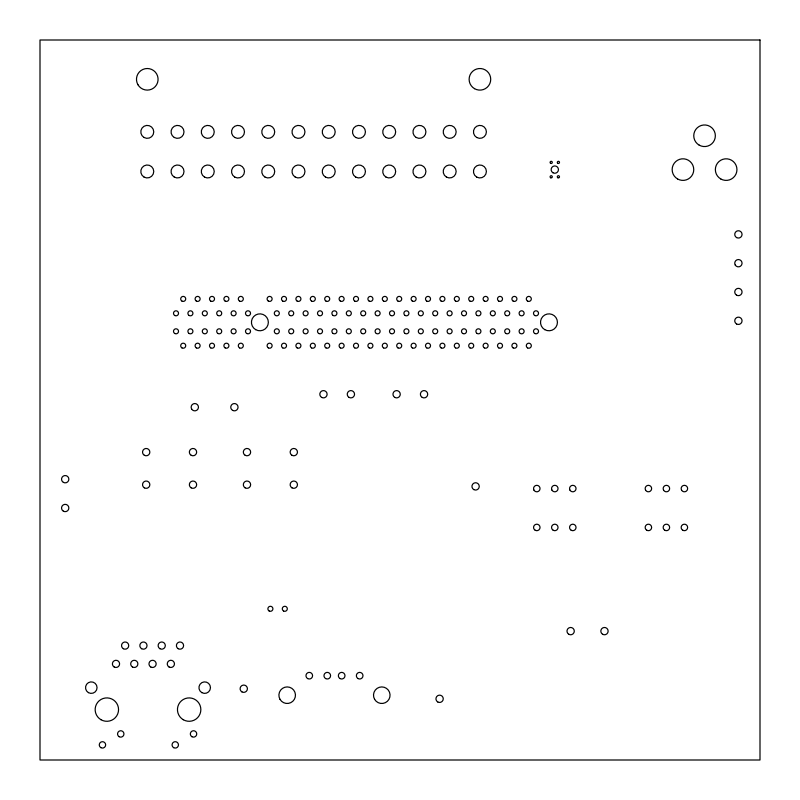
<?xml version="1.0" encoding="UTF-8"?>
<svg xmlns="http://www.w3.org/2000/svg" width="800" height="800" viewBox="0 0 800 800"><rect width="100%" height="100%" fill="white"/><g stroke="black" fill="none" stroke-linecap="round" stroke-linejoin="round"><path stroke-width="1.2" d="M760 40L40 40L40 760L760 760L760 40M474.52 88.67A10.8 10.8 0 0 0 490.72 79.31A10.8 10.8 0 0 0 474.52 69.96A10.8 10.8 0 0 0 474.52 88.67M137.93 84.71A10.8 10.8 0 0 0 156.63 84.71A10.8 10.8 0 0 0 147.28 68.51A10.8 10.8 0 0 0 137.93 84.71M255.66 329.64A8.46 8.46 0 0 0 268.35 322.31A8.46 8.46 0 0 0 255.66 314.99A8.46 8.46 0 0 0 255.66 329.64M544.74 329.64A8.46 8.46 0 0 0 557.43 322.31A8.46 8.46 0 0 0 544.74 314.99A8.46 8.46 0 0 0 544.74 329.64M101 719.73A11.7 11.7 0 0 0 118.55 709.6A11.7 11.7 0 0 0 101 699.47A11.7 11.7 0 0 0 101 719.73M183.3 719.73A11.7 11.7 0 0 0 200.85 709.6A11.7 11.7 0 0 0 183.3 699.47A11.7 11.7 0 0 0 183.3 719.73M283.54 610.98A2.52 2.52 0 0 0 287.32 608.8A2.52 2.52 0 0 0 283.54 606.62A2.52 2.52 0 0 0 283.54 610.98M269.14 610.98A2.52 2.52 0 0 0 272.92 608.8A2.52 2.52 0 0 0 269.14 606.62A2.52 2.52 0 0 0 269.14 610.98M241.93 691.89A3.66 3.66 0 0 0 247.42 688.72A3.66 3.66 0 0 0 241.93 685.55A3.66 3.66 0 0 0 241.93 691.89M437.77 701.97A3.66 3.66 0 0 0 443.26 698.8A3.66 3.66 0 0 0 437.77 695.63A3.66 3.66 0 0 0 437.77 701.97M473.77 489.57A3.66 3.66 0 0 0 479.26 486.4A3.66 3.66 0 0 0 473.77 483.23A3.66 3.66 0 0 0 473.77 489.57M191.63 409.03A3.66 3.66 0 0 0 197.97 409.03A3.66 3.66 0 0 0 194.8 403.54A3.66 3.66 0 0 0 191.63 409.03M232.57 410.37A3.66 3.66 0 0 0 238.06 407.2A3.66 3.66 0 0 0 232.57 404.03A3.66 3.66 0 0 0 232.57 410.37M602.65 634.29A3.66 3.66 0 0 0 608.14 631.12A3.66 3.66 0 0 0 602.65 627.95A3.66 3.66 0 0 0 602.65 634.29M568.81 634.29A3.66 3.66 0 0 0 574.3 631.12A3.66 3.66 0 0 0 568.81 627.95A3.66 3.66 0 0 0 568.81 634.29M736.57 237.57A3.66 3.66 0 0 0 742.06 234.4A3.66 3.66 0 0 0 736.57 231.23A3.66 3.66 0 0 0 736.57 237.57M735.23 265.03A3.66 3.66 0 0 0 741.57 265.03A3.66 3.66 0 0 0 738.4 259.54A3.66 3.66 0 0 0 735.23 265.03M736.57 295.17A3.66 3.66 0 0 0 742.06 292A3.66 3.66 0 0 0 736.57 288.83A3.66 3.66 0 0 0 736.57 295.17M736.57 323.97A3.66 3.66 0 0 0 742.06 320.8A3.66 3.66 0 0 0 736.57 317.63A3.66 3.66 0 0 0 736.57 323.97M63.37 482.37A3.66 3.66 0 0 0 68.86 479.2A3.66 3.66 0 0 0 63.37 476.03A3.66 3.66 0 0 0 63.37 482.37M63.37 511.17A3.66 3.66 0 0 0 68.86 508A3.66 3.66 0 0 0 63.37 504.83A3.66 3.66 0 0 0 63.37 511.17M321.64 397.41A3.66 3.66 0 0 0 327.12 394.24A3.66 3.66 0 0 0 321.64 391.07A3.66 3.66 0 0 0 321.64 397.41M349.07 397.41A3.66 3.66 0 0 0 354.55 394.24A3.66 3.66 0 0 0 349.07 391.07A3.66 3.66 0 0 0 349.07 397.41M422.22 397.41A3.66 3.66 0 0 0 427.71 394.24A3.66 3.66 0 0 0 422.22 391.07A3.66 3.66 0 0 0 422.22 397.41M394.79 397.41A3.66 3.66 0 0 0 400.27 394.24A3.66 3.66 0 0 0 394.79 391.07A3.66 3.66 0 0 0 394.79 397.41M144.04 137.48A6.48 6.48 0 0 0 153.76 131.87A6.48 6.48 0 0 0 144.04 126.26A6.48 6.48 0 0 0 144.04 137.48M174.28 137.48A6.48 6.48 0 0 0 184 131.87A6.48 6.48 0 0 0 174.28 126.26A6.48 6.48 0 0 0 174.28 137.48M204.52 137.48A6.48 6.48 0 0 0 214.24 131.87A6.48 6.48 0 0 0 204.52 126.26A6.48 6.48 0 0 0 204.52 137.48M234.76 137.48A6.48 6.48 0 0 0 244.48 131.87A6.48 6.48 0 0 0 234.76 126.26A6.48 6.48 0 0 0 234.76 137.48M265 137.48A6.48 6.48 0 0 0 274.72 131.87A6.48 6.48 0 0 0 265 126.26A6.48 6.48 0 0 0 265 137.48M295.24 137.48A6.48 6.48 0 0 0 304.96 131.87A6.48 6.48 0 0 0 295.24 126.26A6.48 6.48 0 0 0 295.24 137.48M325.48 137.48A6.48 6.48 0 0 0 335.2 131.87A6.48 6.48 0 0 0 325.48 126.26A6.48 6.48 0 0 0 325.48 137.48M355.72 137.48A6.48 6.48 0 0 0 365.44 131.87A6.48 6.48 0 0 0 355.72 126.26A6.48 6.48 0 0 0 355.72 137.48M385.96 137.48A6.48 6.48 0 0 0 395.68 131.87A6.48 6.48 0 0 0 385.96 126.26A6.48 6.48 0 0 0 385.96 137.48M416.2 137.48A6.48 6.48 0 0 0 425.92 131.87A6.48 6.48 0 0 0 416.2 126.26A6.48 6.48 0 0 0 416.2 137.48M446.44 137.48A6.48 6.48 0 0 0 456.16 131.87A6.48 6.48 0 0 0 446.44 126.26A6.48 6.48 0 0 0 446.44 137.48M476.68 137.48A6.48 6.48 0 0 0 486.4 131.87A6.48 6.48 0 0 0 476.68 126.26A6.48 6.48 0 0 0 476.68 137.48M144.04 177.08A6.48 6.48 0 0 0 153.76 171.47A6.48 6.48 0 0 0 144.04 165.86A6.48 6.48 0 0 0 144.04 177.08M174.28 177.08A6.48 6.48 0 0 0 184 171.47A6.48 6.48 0 0 0 174.28 165.86A6.48 6.48 0 0 0 174.28 177.08M204.52 177.08A6.48 6.48 0 0 0 214.24 171.47A6.48 6.48 0 0 0 204.52 165.86A6.48 6.48 0 0 0 204.52 177.08M234.76 177.08A6.48 6.48 0 0 0 244.48 171.47A6.48 6.48 0 0 0 234.76 165.86A6.48 6.48 0 0 0 234.76 177.08M265 177.08A6.48 6.48 0 0 0 274.72 171.47A6.48 6.48 0 0 0 265 165.86A6.48 6.48 0 0 0 265 177.08M295.24 177.08A6.48 6.48 0 0 0 304.96 171.47A6.48 6.48 0 0 0 295.24 165.86A6.48 6.48 0 0 0 295.24 177.08M325.48 177.08A6.48 6.48 0 0 0 335.2 171.47A6.48 6.48 0 0 0 325.48 165.86A6.48 6.48 0 0 0 325.48 177.08M355.72 177.08A6.48 6.48 0 0 0 365.44 171.47A6.48 6.48 0 0 0 355.72 165.86A6.48 6.48 0 0 0 355.72 177.08M385.96 177.08A6.48 6.48 0 0 0 395.68 171.47A6.48 6.48 0 0 0 385.96 165.86A6.48 6.48 0 0 0 385.96 177.08M416.2 177.08A6.48 6.48 0 0 0 425.92 171.47A6.48 6.48 0 0 0 416.2 165.86A6.48 6.48 0 0 0 416.2 177.08M446.44 177.08A6.48 6.48 0 0 0 456.16 171.47A6.48 6.48 0 0 0 446.44 165.86A6.48 6.48 0 0 0 446.44 177.08M476.68 177.08A6.48 6.48 0 0 0 486.4 171.47A6.48 6.48 0 0 0 476.68 165.86A6.48 6.48 0 0 0 476.68 177.08M720.76 178.95A10.79 10.79 0 0 0 736.95 169.6A10.79 10.79 0 0 0 720.76 160.25A10.79 10.79 0 0 0 720.76 178.95M699.16 145.11A10.79 10.79 0 0 0 715.35 135.76A10.79 10.79 0 0 0 699.16 126.41A10.79 10.79 0 0 0 699.16 145.11M677.56 178.95A10.79 10.79 0 0 0 693.75 169.6A10.79 10.79 0 0 0 677.56 160.25A10.79 10.79 0 0 0 677.56 178.95M340.02 678.56A3.31 3.31 0 0 0 344.99 675.69A3.31 3.31 0 0 0 340.02 672.82A3.31 3.31 0 0 0 340.02 678.56M325.62 678.56A3.31 3.31 0 0 0 330.59 675.69A3.31 3.31 0 0 0 325.62 672.82A3.31 3.31 0 0 0 325.62 678.56M358.02 678.56A3.31 3.31 0 0 0 362.99 675.69A3.31 3.31 0 0 0 358.02 672.82A3.31 3.31 0 0 0 358.02 678.56M374.61 699.34A8.28 8.28 0 0 0 388.95 699.34A8.28 8.28 0 0 0 381.78 686.92A8.28 8.28 0 0 0 374.61 699.34M280.01 699.34A8.28 8.28 0 0 0 294.35 699.34A8.28 8.28 0 0 0 287.18 686.92A8.28 8.28 0 0 0 280.01 699.34M307.62 678.56A3.31 3.31 0 0 0 312.59 675.69A3.31 3.31 0 0 0 307.62 672.82A3.31 3.31 0 0 0 307.62 678.56M645.59 490.18A3.24 3.24 0 0 0 651.21 490.18A3.24 3.24 0 0 0 648.4 485.32A3.24 3.24 0 0 0 645.59 490.18M663.59 490.18A3.24 3.24 0 0 0 669.21 490.18A3.24 3.24 0 0 0 666.4 485.32A3.24 3.24 0 0 0 663.59 490.18M681.59 490.18A3.24 3.24 0 0 0 687.21 490.18A3.24 3.24 0 0 0 684.4 485.32A3.24 3.24 0 0 0 681.59 490.18M646.78 530.25A3.24 3.24 0 0 0 651.64 527.44A3.24 3.24 0 0 0 646.78 524.63A3.24 3.24 0 0 0 646.78 530.25M664.78 530.25A3.24 3.24 0 0 0 669.64 527.44A3.24 3.24 0 0 0 664.78 524.63A3.24 3.24 0 0 0 664.78 530.25M682.78 530.25A3.24 3.24 0 0 0 687.64 527.44A3.24 3.24 0 0 0 682.78 524.63A3.24 3.24 0 0 0 682.78 530.25M533.99 490.18A3.24 3.24 0 0 0 539.61 490.18A3.24 3.24 0 0 0 536.8 485.32A3.24 3.24 0 0 0 533.99 490.18M551.99 490.18A3.24 3.24 0 0 0 557.61 490.18A3.24 3.24 0 0 0 554.8 485.32A3.24 3.24 0 0 0 551.99 490.18M569.99 490.18A3.24 3.24 0 0 0 575.61 490.18A3.24 3.24 0 0 0 572.8 485.32A3.24 3.24 0 0 0 569.99 490.18M535.18 530.25A3.24 3.24 0 0 0 540.04 527.44A3.24 3.24 0 0 0 535.18 524.63A3.24 3.24 0 0 0 535.18 530.25M553.18 530.25A3.24 3.24 0 0 0 558.04 527.44A3.24 3.24 0 0 0 553.18 524.63A3.24 3.24 0 0 0 553.18 530.25M571.18 530.25A3.24 3.24 0 0 0 576.04 527.44A3.24 3.24 0 0 0 571.18 524.63A3.24 3.24 0 0 0 571.18 530.25M144.36 455.29A3.66 3.66 0 0 0 149.85 452.12A3.66 3.66 0 0 0 144.36 448.95A3.66 3.66 0 0 0 144.36 455.29M191.18 455.29A3.66 3.66 0 0 0 196.66 452.12A3.66 3.66 0 0 0 191.18 448.95A3.66 3.66 0 0 0 191.18 455.29M144.36 487.85A3.66 3.66 0 0 0 149.85 484.68A3.66 3.66 0 0 0 144.36 481.51A3.66 3.66 0 0 0 144.36 487.85M191.18 487.85A3.66 3.66 0 0 0 196.66 484.68A3.66 3.66 0 0 0 191.18 481.51A3.66 3.66 0 0 0 191.18 487.85M245.16 455.29A3.66 3.66 0 0 0 250.65 452.12A3.66 3.66 0 0 0 245.16 448.95A3.66 3.66 0 0 0 245.16 455.29M291.98 455.29A3.66 3.66 0 0 0 297.46 452.12A3.66 3.66 0 0 0 291.98 448.95A3.66 3.66 0 0 0 291.98 455.29M245.16 487.85A3.66 3.66 0 0 0 250.65 484.68A3.66 3.66 0 0 0 245.16 481.51A3.66 3.66 0 0 0 245.16 487.85M291.98 487.85A3.66 3.66 0 0 0 297.46 484.68A3.66 3.66 0 0 0 291.98 481.51A3.66 3.66 0 0 0 291.98 487.85M174.75 315.49A2.52 2.52 0 0 0 178.53 313.31A2.52 2.52 0 0 0 174.75 311.13A2.52 2.52 0 0 0 174.75 315.49M181.95 301.09A2.52 2.52 0 0 0 185.73 298.91A2.52 2.52 0 0 0 181.95 296.73A2.52 2.52 0 0 0 181.95 301.09M189.15 315.49A2.52 2.52 0 0 0 192.93 313.31A2.52 2.52 0 0 0 189.15 311.13A2.52 2.52 0 0 0 189.15 315.49M196.35 301.09A2.52 2.52 0 0 0 200.13 298.91A2.52 2.52 0 0 0 196.35 296.73A2.52 2.52 0 0 0 196.35 301.09M203.55 315.49A2.52 2.52 0 0 0 207.33 313.31A2.52 2.52 0 0 0 203.55 311.13A2.52 2.52 0 0 0 203.55 315.49M210.75 301.09A2.52 2.52 0 0 0 214.53 298.91A2.52 2.52 0 0 0 210.75 296.73A2.52 2.52 0 0 0 210.75 301.09M217.95 315.49A2.52 2.52 0 0 0 221.73 313.31A2.52 2.52 0 0 0 217.95 311.13A2.52 2.52 0 0 0 217.95 315.49M225.15 301.09A2.52 2.52 0 0 0 228.93 298.91A2.52 2.52 0 0 0 225.15 296.73A2.52 2.52 0 0 0 225.15 301.09M232.35 315.49A2.52 2.52 0 0 0 236.13 313.31A2.52 2.52 0 0 0 232.35 311.13A2.52 2.52 0 0 0 232.35 315.49M239.55 301.09A2.52 2.52 0 0 0 243.33 298.91A2.52 2.52 0 0 0 239.55 296.73A2.52 2.52 0 0 0 239.55 301.09M246.75 315.49A2.52 2.52 0 0 0 250.53 313.31A2.52 2.52 0 0 0 246.75 311.13A2.52 2.52 0 0 0 246.75 315.49M268.35 301.09A2.52 2.52 0 0 0 272.13 298.91A2.52 2.52 0 0 0 268.35 296.73A2.52 2.52 0 0 0 268.35 301.09M275.55 315.49A2.52 2.52 0 0 0 279.33 313.31A2.52 2.52 0 0 0 275.55 311.13A2.52 2.52 0 0 0 275.55 315.49M282.75 301.09A2.52 2.52 0 0 0 286.53 298.91A2.52 2.52 0 0 0 282.75 296.73A2.52 2.52 0 0 0 282.75 301.09M289.95 315.49A2.52 2.52 0 0 0 293.73 313.31A2.52 2.52 0 0 0 289.95 311.13A2.52 2.52 0 0 0 289.95 315.49M297.15 301.09A2.52 2.52 0 0 0 300.93 298.91A2.52 2.52 0 0 0 297.15 296.73A2.52 2.52 0 0 0 297.15 301.09M304.35 315.49A2.52 2.52 0 0 0 308.13 313.31A2.52 2.52 0 0 0 304.35 311.13A2.52 2.52 0 0 0 304.35 315.49M311.55 301.09A2.52 2.52 0 0 0 315.33 298.91A2.52 2.52 0 0 0 311.55 296.73A2.52 2.52 0 0 0 311.55 301.09M318.75 315.49A2.52 2.52 0 0 0 322.53 313.31A2.52 2.52 0 0 0 318.75 311.13A2.52 2.52 0 0 0 318.75 315.49M325.95 301.09A2.52 2.52 0 0 0 329.73 298.91A2.52 2.52 0 0 0 325.95 296.73A2.52 2.52 0 0 0 325.95 301.09M333.15 315.49A2.52 2.52 0 0 0 336.93 313.31A2.52 2.52 0 0 0 333.15 311.13A2.52 2.52 0 0 0 333.15 315.49M340.35 301.09A2.52 2.52 0 0 0 344.13 298.91A2.52 2.52 0 0 0 340.35 296.73A2.52 2.52 0 0 0 340.35 301.09M347.55 315.49A2.52 2.52 0 0 0 351.33 313.31A2.52 2.52 0 0 0 347.55 311.13A2.52 2.52 0 0 0 347.55 315.49M354.75 301.09A2.52 2.52 0 0 0 358.53 298.91A2.52 2.52 0 0 0 354.75 296.73A2.52 2.52 0 0 0 354.75 301.09M361.95 315.49A2.52 2.52 0 0 0 365.73 313.31A2.52 2.52 0 0 0 361.95 311.13A2.52 2.52 0 0 0 361.95 315.49M369.15 301.09A2.52 2.52 0 0 0 372.93 298.91A2.52 2.52 0 0 0 369.15 296.73A2.52 2.52 0 0 0 369.15 301.09M376.35 315.49A2.52 2.52 0 0 0 380.13 313.31A2.52 2.52 0 0 0 376.35 311.13A2.52 2.52 0 0 0 376.35 315.49M383.55 301.09A2.52 2.52 0 0 0 387.33 298.91A2.52 2.52 0 0 0 383.55 296.73A2.52 2.52 0 0 0 383.55 301.09M390.75 315.49A2.52 2.52 0 0 0 394.53 313.31A2.52 2.52 0 0 0 390.75 311.13A2.52 2.52 0 0 0 390.75 315.49M397.95 301.09A2.52 2.52 0 0 0 401.73 298.91A2.52 2.52 0 0 0 397.95 296.73A2.52 2.52 0 0 0 397.95 301.09M405.15 315.49A2.52 2.52 0 0 0 408.93 313.31A2.52 2.52 0 0 0 405.15 311.13A2.52 2.52 0 0 0 405.15 315.49M412.35 301.09A2.52 2.52 0 0 0 416.13 298.91A2.52 2.52 0 0 0 412.35 296.73A2.52 2.52 0 0 0 412.35 301.09M419.55 315.49A2.52 2.52 0 0 0 423.33 313.31A2.52 2.52 0 0 0 419.55 311.13A2.52 2.52 0 0 0 419.55 315.49M426.75 301.09A2.52 2.52 0 0 0 430.53 298.91A2.52 2.52 0 0 0 426.75 296.73A2.52 2.52 0 0 0 426.75 301.09M433.95 315.49A2.52 2.52 0 0 0 437.73 313.31A2.52 2.52 0 0 0 433.95 311.13A2.52 2.52 0 0 0 433.95 315.49M441.15 301.09A2.52 2.52 0 0 0 444.93 298.91A2.52 2.52 0 0 0 441.15 296.73A2.52 2.52 0 0 0 441.15 301.09M448.35 315.49A2.52 2.52 0 0 0 452.13 313.31A2.52 2.52 0 0 0 448.35 311.13A2.52 2.52 0 0 0 448.35 315.49M455.55 301.09A2.52 2.52 0 0 0 459.33 298.91A2.52 2.52 0 0 0 455.55 296.73A2.52 2.52 0 0 0 455.55 301.09M462.75 315.49A2.52 2.52 0 0 0 466.53 313.31A2.52 2.52 0 0 0 462.75 311.13A2.52 2.52 0 0 0 462.75 315.49M469.95 301.09A2.52 2.52 0 0 0 473.73 298.91A2.52 2.52 0 0 0 469.95 296.73A2.52 2.52 0 0 0 469.95 301.09M477.15 315.49A2.52 2.52 0 0 0 480.93 313.31A2.52 2.52 0 0 0 477.15 311.13A2.52 2.52 0 0 0 477.15 315.49M484.35 301.09A2.52 2.52 0 0 0 488.13 298.91A2.52 2.52 0 0 0 484.35 296.73A2.52 2.52 0 0 0 484.35 301.09M491.55 315.49A2.52 2.52 0 0 0 495.33 313.31A2.52 2.52 0 0 0 491.55 311.13A2.52 2.52 0 0 0 491.55 315.49M498.75 301.09A2.52 2.52 0 0 0 502.53 298.91A2.52 2.52 0 0 0 498.75 296.73A2.52 2.52 0 0 0 498.75 301.09M505.95 315.49A2.52 2.52 0 0 0 509.73 313.31A2.52 2.52 0 0 0 505.95 311.13A2.52 2.52 0 0 0 505.95 315.49M513.15 301.09A2.52 2.52 0 0 0 516.93 298.91A2.52 2.52 0 0 0 513.15 296.73A2.52 2.52 0 0 0 513.15 301.09M520.35 315.49A2.52 2.52 0 0 0 524.13 313.31A2.52 2.52 0 0 0 520.35 311.13A2.52 2.52 0 0 0 520.35 315.49M527.55 301.09A2.52 2.52 0 0 0 531.33 298.91A2.52 2.52 0 0 0 527.55 296.73A2.52 2.52 0 0 0 527.55 301.09M534.75 315.49A2.52 2.52 0 0 0 538.53 313.31A2.52 2.52 0 0 0 534.75 311.13A2.52 2.52 0 0 0 534.75 315.49M174.75 333.49A2.52 2.52 0 0 0 178.53 331.31A2.52 2.52 0 0 0 174.75 329.13A2.52 2.52 0 0 0 174.75 333.49M181.95 347.89A2.52 2.52 0 0 0 185.73 345.71A2.52 2.52 0 0 0 181.95 343.53A2.52 2.52 0 0 0 181.95 347.89M189.15 333.49A2.52 2.52 0 0 0 192.93 331.31A2.52 2.52 0 0 0 189.15 329.13A2.52 2.52 0 0 0 189.15 333.49M196.35 347.89A2.52 2.52 0 0 0 200.13 345.71A2.52 2.52 0 0 0 196.35 343.53A2.52 2.52 0 0 0 196.35 347.89M203.55 333.49A2.52 2.52 0 0 0 207.33 331.31A2.52 2.52 0 0 0 203.55 329.13A2.52 2.52 0 0 0 203.55 333.49M210.75 347.89A2.52 2.52 0 0 0 214.53 345.71A2.52 2.52 0 0 0 210.75 343.53A2.52 2.52 0 0 0 210.75 347.89M217.95 333.49A2.52 2.52 0 0 0 221.73 331.31A2.52 2.52 0 0 0 217.95 329.13A2.52 2.52 0 0 0 217.95 333.49M225.15 347.89A2.52 2.52 0 0 0 228.93 345.71A2.52 2.52 0 0 0 225.15 343.53A2.52 2.52 0 0 0 225.15 347.89M232.35 333.49A2.52 2.52 0 0 0 236.13 331.31A2.52 2.52 0 0 0 232.35 329.13A2.52 2.52 0 0 0 232.35 333.49M239.55 347.89A2.52 2.52 0 0 0 243.33 345.71A2.52 2.52 0 0 0 239.55 343.53A2.52 2.52 0 0 0 239.55 347.89M246.75 333.49A2.52 2.52 0 0 0 250.53 331.31A2.52 2.52 0 0 0 246.75 329.13A2.52 2.52 0 0 0 246.75 333.49M268.35 347.89A2.52 2.52 0 0 0 272.13 345.71A2.52 2.52 0 0 0 268.35 343.53A2.52 2.52 0 0 0 268.35 347.89M275.55 333.49A2.52 2.52 0 0 0 279.33 331.31A2.52 2.52 0 0 0 275.55 329.13A2.52 2.52 0 0 0 275.55 333.49M282.75 347.89A2.52 2.52 0 0 0 286.53 345.71A2.52 2.52 0 0 0 282.75 343.53A2.52 2.52 0 0 0 282.75 347.89M289.95 333.49A2.52 2.52 0 0 0 293.73 331.31A2.52 2.52 0 0 0 289.95 329.13A2.52 2.52 0 0 0 289.95 333.49M297.15 347.89A2.52 2.52 0 0 0 300.93 345.71A2.52 2.52 0 0 0 297.15 343.53A2.52 2.52 0 0 0 297.15 347.89M304.35 333.49A2.52 2.52 0 0 0 308.13 331.31A2.52 2.52 0 0 0 304.35 329.13A2.52 2.52 0 0 0 304.35 333.49M311.55 347.89A2.52 2.52 0 0 0 315.33 345.71A2.52 2.52 0 0 0 311.55 343.53A2.52 2.52 0 0 0 311.55 347.89M318.75 333.49A2.52 2.52 0 0 0 322.53 331.31A2.52 2.52 0 0 0 318.75 329.13A2.52 2.52 0 0 0 318.75 333.49M325.95 347.89A2.52 2.52 0 0 0 329.73 345.71A2.52 2.52 0 0 0 325.95 343.53A2.52 2.52 0 0 0 325.95 347.89M333.15 333.49A2.52 2.52 0 0 0 336.93 331.31A2.52 2.52 0 0 0 333.15 329.13A2.52 2.52 0 0 0 333.15 333.49M340.35 347.89A2.52 2.52 0 0 0 344.13 345.71A2.52 2.52 0 0 0 340.35 343.53A2.52 2.52 0 0 0 340.35 347.89M347.55 333.49A2.52 2.52 0 0 0 351.33 331.31A2.52 2.52 0 0 0 347.55 329.13A2.52 2.52 0 0 0 347.55 333.49M354.75 347.89A2.52 2.52 0 0 0 358.53 345.71A2.52 2.52 0 0 0 354.75 343.53A2.52 2.52 0 0 0 354.75 347.89M361.95 333.49A2.52 2.52 0 0 0 365.73 331.31A2.52 2.52 0 0 0 361.95 329.13A2.52 2.52 0 0 0 361.95 333.49M369.15 347.89A2.52 2.52 0 0 0 372.93 345.71A2.52 2.52 0 0 0 369.15 343.53A2.52 2.52 0 0 0 369.15 347.89M376.35 333.49A2.52 2.52 0 0 0 380.13 331.31A2.52 2.52 0 0 0 376.35 329.13A2.52 2.52 0 0 0 376.35 333.49M383.55 347.89A2.52 2.52 0 0 0 387.33 345.71A2.52 2.52 0 0 0 383.55 343.53A2.52 2.52 0 0 0 383.55 347.89M390.75 333.49A2.52 2.52 0 0 0 394.53 331.31A2.52 2.52 0 0 0 390.75 329.13A2.52 2.52 0 0 0 390.75 333.49M397.95 347.89A2.52 2.52 0 0 0 401.73 345.71A2.52 2.52 0 0 0 397.95 343.53A2.52 2.52 0 0 0 397.95 347.89M405.15 333.49A2.52 2.52 0 0 0 408.93 331.31A2.52 2.52 0 0 0 405.15 329.13A2.52 2.52 0 0 0 405.15 333.49M412.35 347.89A2.52 2.52 0 0 0 416.13 345.71A2.52 2.52 0 0 0 412.35 343.53A2.52 2.52 0 0 0 412.35 347.89M419.55 333.49A2.52 2.52 0 0 0 423.33 331.31A2.52 2.52 0 0 0 419.55 329.13A2.52 2.52 0 0 0 419.55 333.49M426.75 347.89A2.52 2.52 0 0 0 430.53 345.71A2.52 2.52 0 0 0 426.75 343.53A2.52 2.52 0 0 0 426.75 347.89M433.95 333.49A2.52 2.52 0 0 0 437.73 331.31A2.52 2.52 0 0 0 433.95 329.13A2.52 2.52 0 0 0 433.95 333.49M441.15 347.89A2.52 2.52 0 0 0 444.93 345.71A2.52 2.52 0 0 0 441.15 343.53A2.52 2.52 0 0 0 441.15 347.89M448.35 333.49A2.52 2.52 0 0 0 452.13 331.31A2.52 2.52 0 0 0 448.35 329.13A2.52 2.52 0 0 0 448.35 333.49M455.55 347.89A2.52 2.52 0 0 0 459.33 345.71A2.52 2.52 0 0 0 455.55 343.53A2.52 2.52 0 0 0 455.55 347.89M462.75 333.49A2.52 2.52 0 0 0 466.53 331.31A2.52 2.52 0 0 0 462.75 329.13A2.52 2.52 0 0 0 462.75 333.49M469.95 347.89A2.52 2.52 0 0 0 473.73 345.71A2.52 2.52 0 0 0 469.95 343.53A2.52 2.52 0 0 0 469.95 347.89M477.15 333.49A2.52 2.52 0 0 0 480.93 331.31A2.52 2.52 0 0 0 477.15 329.13A2.52 2.52 0 0 0 477.15 333.49M484.35 347.89A2.52 2.52 0 0 0 488.13 345.71A2.52 2.52 0 0 0 484.35 343.53A2.52 2.52 0 0 0 484.35 347.89M491.55 333.49A2.52 2.52 0 0 0 495.33 331.31A2.52 2.52 0 0 0 491.55 329.13A2.52 2.52 0 0 0 491.55 333.49M498.75 347.89A2.52 2.52 0 0 0 502.53 345.71A2.52 2.52 0 0 0 498.75 343.53A2.52 2.52 0 0 0 498.75 347.89M505.95 333.49A2.52 2.52 0 0 0 509.73 331.31A2.52 2.52 0 0 0 505.95 329.13A2.52 2.52 0 0 0 505.95 333.49M513.15 347.89A2.52 2.52 0 0 0 516.93 345.71A2.52 2.52 0 0 0 513.15 343.53A2.52 2.52 0 0 0 513.15 347.89M520.35 333.49A2.52 2.52 0 0 0 524.13 331.31A2.52 2.52 0 0 0 520.35 329.13A2.52 2.52 0 0 0 520.35 333.49M527.55 347.89A2.52 2.52 0 0 0 531.33 345.71A2.52 2.52 0 0 0 527.55 343.53A2.52 2.52 0 0 0 527.55 347.89M534.75 333.49A2.52 2.52 0 0 0 538.53 331.31A2.52 2.52 0 0 0 534.75 329.13A2.52 2.52 0 0 0 534.75 333.49M114.2 667A3.6 3.6 0 0 0 119.6 663.88A3.6 3.6 0 0 0 114.2 660.76A3.6 3.6 0 0 0 114.2 667M123.34 648.71A3.6 3.6 0 0 0 128.74 645.59A3.6 3.6 0 0 0 123.34 642.47A3.6 3.6 0 0 0 123.34 648.71M132.48 667A3.6 3.6 0 0 0 137.88 663.88A3.6 3.6 0 0 0 132.48 660.76A3.6 3.6 0 0 0 132.48 667M141.63 648.71A3.6 3.6 0 0 0 147.03 645.59A3.6 3.6 0 0 0 141.63 642.47A3.6 3.6 0 0 0 141.63 648.71M150.77 667A3.6 3.6 0 0 0 156.17 663.88A3.6 3.6 0 0 0 150.77 660.76A3.6 3.6 0 0 0 150.77 667M159.92 648.71A3.6 3.6 0 0 0 165.32 645.59A3.6 3.6 0 0 0 159.92 642.47A3.6 3.6 0 0 0 159.92 648.71M169.06 667A3.6 3.6 0 0 0 174.46 663.88A3.6 3.6 0 0 0 169.06 660.76A3.6 3.6 0 0 0 169.06 667M178.2 648.71A3.6 3.6 0 0 0 183.6 645.59A3.6 3.6 0 0 0 178.2 642.47A3.6 3.6 0 0 0 178.2 648.71M191.94 736.71A3.2 3.2 0 0 0 196.74 733.94A3.2 3.2 0 0 0 191.94 731.16A3.2 3.2 0 0 0 191.94 736.71M173.65 747.65A3.2 3.2 0 0 0 178.46 744.88A3.2 3.2 0 0 0 173.65 742.11A3.2 3.2 0 0 0 173.65 747.65M119.15 736.71A3.2 3.2 0 0 0 123.95 733.94A3.2 3.2 0 0 0 119.15 731.16A3.2 3.2 0 0 0 119.15 736.71M100.86 747.65A3.2 3.2 0 0 0 105.66 744.88A3.2 3.2 0 0 0 100.86 742.11A3.2 3.2 0 0 0 100.86 747.65M88.42 692.63A5.76 5.76 0 0 0 97.06 687.64A5.76 5.76 0 0 0 88.42 682.65A5.76 5.76 0 0 0 88.42 692.63M201.82 692.63A5.76 5.76 0 0 0 210.46 687.64A5.76 5.76 0 0 0 201.82 682.65A5.76 5.76 0 0 0 201.82 692.63M552.97 172.77A3.66 3.66 0 0 0 558.46 169.6A3.66 3.66 0 0 0 552.97 166.43A3.66 3.66 0 0 0 552.97 172.77M557.85 163.35A1.09 1.09 0 0 0 559.49 162.4A1.09 1.09 0 0 0 557.85 161.45A1.09 1.09 0 0 0 557.85 163.35M550.65 163.35A1.09 1.09 0 0 0 552.29 162.4A1.09 1.09 0 0 0 550.65 161.45A1.09 1.09 0 0 0 550.65 163.35M550.65 177.75A1.09 1.09 0 0 0 552.29 176.8A1.09 1.09 0 0 0 550.65 175.85A1.09 1.09 0 0 0 550.65 177.75M557.85 177.75A1.09 1.09 0 0 0 559.49 176.8A1.09 1.09 0 0 0 557.85 175.85A1.09 1.09 0 0 0 557.85 177.75"/></g></svg>
